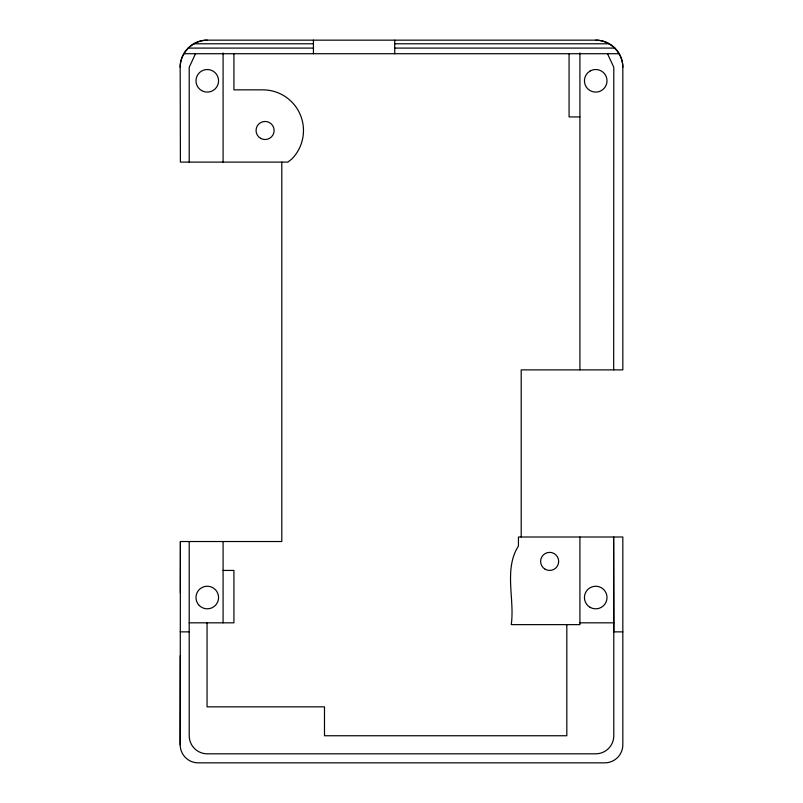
<?xml version="1.0" encoding="UTF-8"?>
<svg xmlns="http://www.w3.org/2000/svg" width="803" height="803" viewBox="0 0 803 803"><rect width="100%" height="100%" fill="white"/><g stroke="black" fill="none" stroke-linecap="round" stroke-linejoin="round"><path stroke-width="1.2" d="M579.917 537.006L579.917 624.634L511.26 624.634C514.884 599.078 503.611 569.186 518.437 546.04L518.437 537.006L622.827 537.006L622.827 744.782A18.067 18.067 0 0 1 604.759 762.85L198.241 762.85A18.067 18.067 0 0 1 180.173 744.782L180.273 655.7M180.344 592.965L180.404 541.523L281.803 541.523L281.803 162.106M613.683 369.882L613.793 67.261L607.49 53.711M180.173 744.782L180.404 541.523M233.924 53.711L233.924 89.846L262.832 89.846A40.652 40.652 0 0 1 291.579 159.235L287.835 162.106L180.404 162.106L180.173 67.261C180.083 52.757 192.77 40.07 207.274 40.16L595.726 40.16C610.23 40.07 622.917 52.757 622.827 67.261L622.827 369.882L521.197 369.882L521.197 537.006M195.51 53.711L189.207 67.261L189.207 162.106M193.724 43.784L313.441 43.784M394.745 43.784L609.276 43.784M188.113 48.09L313.441 48.09M394.745 48.09L614.887 48.09M183.807 53.711L619.193 53.711M579.917 116.927L569.076 116.927L569.076 53.691M223.083 570.431L233.924 570.431L233.924 622.827L189.207 622.827M579.917 622.827L613.793 622.827L613.793 735.749A18.067 18.067 0 0 1 595.726 753.816L207.274 753.816A18.067 18.067 0 0 1 189.207 735.749L189.207 541.523M180.173 631.861L189.207 631.861M622.827 631.861L613.793 631.861L613.683 537.006M613.582 537.006L613.793 622.827M579.917 52.948L579.917 369.882M566.818 624.634L566.818 735.749L324.492 735.749L324.492 706.841L207.054 706.841L207.054 622.827M394.745 40.16L394.745 53.711M313.441 40.16L313.441 53.711M223.083 52.958L223.083 162.106M223.083 541.523L223.083 622.827M180.173 67.261A27.101 27.101 0 0 1 207.274 40.16M595.726 40.16A27.101 27.101 0 0 1 622.827 67.261M590.075 71.025L587.736 72.822A11.292 11.292 0 0 0 587.736 88.792L590.075 90.588A11.292 11.292 0 0 0 607.018 80.812A11.292 11.292 0 0 0 590.075 71.025M199.295 605.522A11.292 11.292 0 0 0 218.185 600.453A11.292 11.292 0 0 0 204.353 586.622A11.292 11.292 0 0 0 199.295 605.522M201.633 90.588A11.292 11.292 0 0 0 218.567 80.812A11.292 11.292 0 0 0 201.633 71.025A11.292 11.292 0 0 0 201.633 90.588M545.137 569.227A9.034 9.034 0 0 0 558.687 561.397A9.034 9.034 0 0 0 545.137 553.578A9.034 9.034 0 0 0 545.137 569.227M590.075 607.309A11.292 11.292 0 0 0 607.018 597.532A11.292 11.292 0 0 0 590.075 587.756A11.292 11.292 0 0 0 590.075 607.309M260.574 138.317A9.034 9.034 0 0 0 274.124 130.498A9.034 9.034 0 0 0 260.574 122.668A9.034 9.034 0 0 0 260.574 138.317"/></g></svg>
